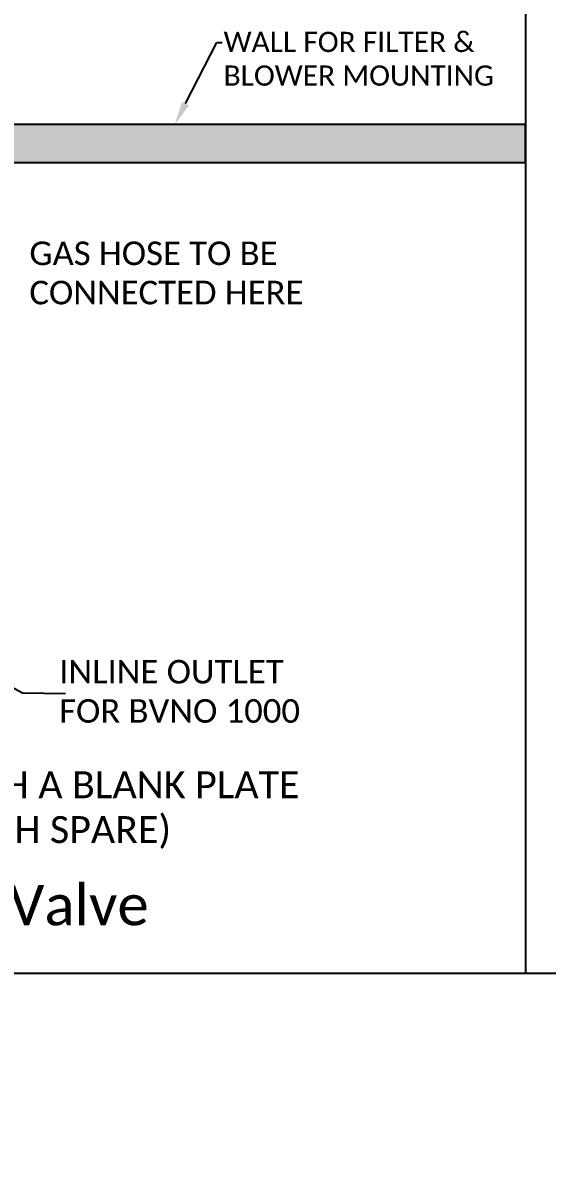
# Model space of a CAD drawing. Header units: millimetres. Extents: x 6781 to 13993, y -7973 to 4183.
# Drawn here: x 11169 to 11949, y -2745 to -1045 of the extents above; entities that cross this region are included whole.
import ezdxf
from ezdxf import colors
from ezdxf.entities.mleader import LeaderData, LeaderLine
from ezdxf.math import Vec2, Vec3

# ---------------------------------------------------------------- set-up
doc = ezdxf.new("R2010")
doc.units = ezdxf.units.MM
doc.header["$LTSCALE"] = 307.34
doc.layers.get('0').update_dxf_attribs({"linetype": 'CONTINUOUS'})
doc.styles.get("Standard").update_dxf_attribs({"font": 'calibri.ttf'})
doc.dimstyles.get("Standard").update_dxf_attribs({"dimtxt": 35, "dimasz": 35, "dimexe": 1.5, "dimexo": 1, "dimtad": 1, "dimdsep": 46, "dimtxsty": 'Standard', "dimblk": '_FILLED', "dimblk1": '_FILLED', "dimblk2": '_FILLED', "dimcen": 0.09, "dimazin": 2, "dimtol": 1, "dimtp": 0.01, "dimtm": 0.01, "dimtfac": 1, "dimtofl": 0, "dimtmove": 0, "dimatfit": 3, "dimldrblk": '_FILLED', "dimfxl": 1, "dimtolj": 1, "dimarcsym": 0})

# ---------------------------------------------------------------- blocks, each defined once
blk = doc.blocks.new('_FILLED')
at = {"color": 0, "linetype": 'ByBlock'}
blk.add_solid([(0, 0), (-1, 0.214), (-1, -0.214)], dxfattribs=at)

msp = doc.modelspace()

# ---------------------------------------------------------------- hatches: boundary and pattern name
at = {"linetype": 'Continuous', "lineweight": 25}
h = msp.add_hatch(dxfattribs=at)
h.set_pattern_fill('AR-SAND', color=0)
h.set_pattern_definition([(37.5, (6054.38, -4100.936), (-1.60003, 48.94132), [0, -38.608, 0, -43.18, 0, -41.275]), (7.5, (6054.38, -4100.936), (44.9523, 71.6825), [0, -20.828, 0, -34.798, 0, -13.335]), (327.5, (6023.138, -4100.936), (79.09924, 0.14372), [0, -12.7, 0, -45.72, 0, -59.69]), (317.5, (6023.14, -4100.936), (76.35565, 22.2929), [0, -6.35, 0, -29.972, 0, -34.29])])
h.paths.add_polyline_path([(10093.01789, -1463.33666), (10093.01789, -1682.61714), (10137.64937, -1682.61714), (10137.64937, -1463.33666)])
h.paths.add_polyline_path([(10142.64937, -1253.11222), (11916.29529, -1253.11222), (11916.29529, -1196.49948), (10093.01789, -1196.49948), (10093.01789, -1253.11222), (10093.01789, -2238.37461), (10142.64937, -2238.37461)])

# ---------------------------------------------------------------- linework, layer by layer
msp.add_line((13241.16711, -2458.4059), (6791.75839, -2458.4059))
at = {"lineweight": 25}
msp.add_lwpolyline([(9934.1941, -2458.4059), (9934.1941, -878.21686), (11916.29529, -878.21686), (11916.29529, -2458.4059)], dxfattribs=at)
at = {"color": 0, "linetype": 'Continuous', "lineweight": 25}
msp.add_lwpolyline([(10142.64937, -1253.11222), (11916.29529, -1253.11222), (11916.29529, -1196.49948), (10093.01789, -1196.49948), (10093.01789, -1253.11222)], dxfattribs=at)

# ---------------------------------------------------------------- texts
at = {"color": 0, "linetype": 'Continuous', "lineweight": 25, "char_height": 35, "attachment_point": 1}
for s, insert in [('GAS HOSE TO BE \\PCONNECTED HERE', (11178.85296, -1370.37148)), ('{\\C256;INLINE OUTLET \\PFOR BVNO 1000}', (11223.1073, -1992.28103))]:
    msp.add_mtext(s, dxfattribs=dict(at, insert=insert))
at = {"color": 0, "linetype": 'Continuous', "lineweight": 30, "insert": (10506.86687, -2326.66547), "char_height": 60, "attachment_point": 1}
msp.add_mtext('{\\C256;Inline Outlet For Valve}', dxfattribs=at)

# ---------------------------------------------------------------- leaders
at = {"color": 0, "linetype": 'Continuous', "lineweight": 25}
msp.add_leader([(10850.77127, -1868.66018), (11168.792, -2041.24851), (11232.34056, -2042.28073)], dimstyle='Standard', override={"dimtad": 0}, dxfattribs=at)
ml = msp.add_multileader_mtext('Standard', dxfattribs=at)
ml.set_content('WALL FOR FILTER &\\PBLOWER MOUNTING ')
ml.set_leader_properties(linetype='ByLayer')
ml.build(insert=Vec2(0, 0))
ml.multileader.update_dxf_attribs({"text_right_attachment_type": 6, "arrow_head_size": 35})
ctx = ml.context
ctx.base_point, ctx.char_height, ctx.arrow_head_size, ctx.plane_origin = Vec3(11465.54766, -1074.52057), 30, 35, Vec3(11412.08108, -1146.5793)
ctx.right_attachment = 6
notes = []
notes.append((ctx, [(0, (1, 1, 0), (11457.54766, -1074.52057), (1, 0), 8, [(0, [(11394.88576, -1196.49948)], 0, [])])]))
ctx.mtext.insert, ctx.mtext.flow_direction = Vec3(11467.54766, -1058.67826), 5
ml = msp.add_multileader_mtext('Standard', dxfattribs=at)
ml.set_content(' CLOSE WITH A BLANK PLATE\\P (COME WITH SPARE)')
ml.set_leader_properties(linetype='ByLayer')
ml.build(insert=Vec2(0, 0))
ml.multileader.update_dxf_attribs({"text_right_attachment_type": 6, "arrow_head_size": 35})
ctx = ml.context
ctx.base_point, ctx.char_height, ctx.arrow_head_size, ctx.plane_origin = Vec3(10847.5585, -2183.29735), 40, 35, Vec3(10634.21238, -1937.72485)
ctx.right_attachment = 6
notes.append((ctx, [(0, (1, 1, 0), (10839.5585, -2183.29735), (1, 0), 8, [(0, [(10634.21238, -1937.72485)], 0, [])])]))
ctx.mtext.insert, ctx.mtext.flow_direction = Vec3(10849.5585, -2157.78966), 5
for ctx, leaders in notes:
    for number, flags, end, landing, length, lines in leaders:
        leader = LeaderData()
        leader.index, (leader.has_last_leader_line, leader.has_dogleg_vector, leader.attachment_direction) = number, flags
        leader.last_leader_point, leader.dogleg_vector, leader.dogleg_length = Vec3(end), Vec3(landing), length
        for number, points, colour, breaks in lines:
            line = LeaderLine()
            line.index, line.vertices, line.color, line.breaks = number, Vec3.list(points), colors.encode_raw_color(colour), breaks
            leader.lines.append(line)
        ctx.leaders.append(leader)

doc.saveas('drawing.dxf')
